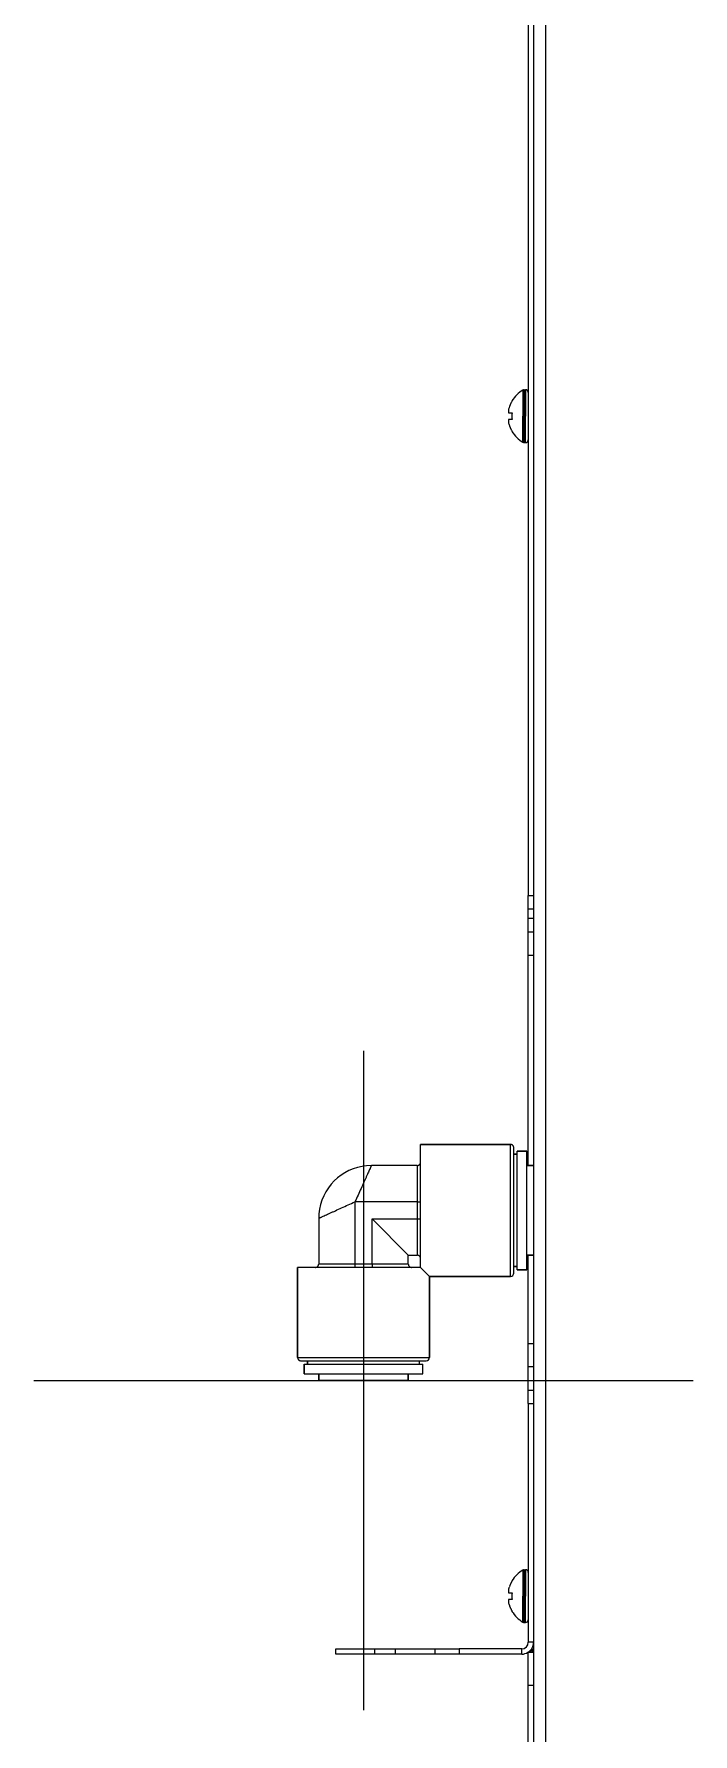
# Model space of a CAD drawing. Header units: millimetres. Extents: x -1584 to 3730, y -1918 to 2655.
# Drawn here: x 1494.4 to 1594.4, y 275.9 to 533.7 of the extents above; entities that cross this region are included whole.
import ezdxf

# ---------------------------------------------------------------- set-up
doc = ezdxf.new("R2010")
doc.units = ezdxf.units.MM
doc.header["$LTSCALE"] = 65.395
doc.layers.get('0').update_dxf_attribs({"linetype": 'CONTINUOUS'})
doc.layers.add('ASSI', color=7, linetype='CONTINUOUS')
doc.layers.add('GEOM', color=7, linetype='CONTINUOUS')

msp = doc.modelspace()

# ---------------------------------------------------------------- linework, layer by layer
at = {"linetype": 'Continuous'}
for p, q in [((1566.95, 478.05), (1566.98, 478.05)), ((1566.43, 476.25), (1566.98, 476.25)), ((1566.98, 475.25), (1566.43, 475.25)), ((1566.98, 473.45), (1566.95, 473.45)), ((1566.73, 365.33), (1553.08, 365.33)), ((1566.73, 345.33), (1566.73, 365.33)), ((1567.23, 363.83), (1567.23, 364.83)), ((1567.23, 346.83), (1567.23, 363.83)), ((1567.73, 363.83), (1567.23, 363.83)), ((1567.23, 363.83), (1567.73, 363.83)), ((1569.23, 364.33), (1567.73, 364.33)), ((1567.73, 363.84), (1567.73, 364.33)), ((1567.73, 364.33), (1569.23, 364.33)), ((1567.73, 363.83), (1567.73, 363.84)), ((1567.73, 346.83), (1567.73, 363.83)), ((1569.23, 362.13), (1569.23, 364.33)), ((1552.58, 362.13), (1545.63, 362.13)), ((1552.58, 362.13), (1552.58, 356.63)), ((1569.23, 348.53), (1569.23, 362.13)), ((1543.13, 356.63), (1543.13, 347.18)), ((1552.58, 356.63), (1543.13, 356.63)), ((1552.58, 356.63), (1553.08, 356.63)), ((1552.58, 356.63), (1552.58, 354.03)), ((1537.63, 354.13), (1537.63, 347.18)), ((1545.73, 354.03), (1551.23, 348.53)), ((1545.73, 354.03), (1552.58, 354.03)), ((1545.73, 347.18), (1545.73, 354.03)), ((1552.58, 354.03), (1552.58, 348.53)), ((1552.58, 354.03), (1553.08, 354.03)), ((1551.23, 347.18), (1551.23, 348.53)), ((1551.23, 348.53), (1552.58, 348.53)), ((1569.23, 346.33), (1569.23, 348.53)), ((1534.43, 346.68), (1534.43, 333.03)), ((1543.13, 347.18), (1537.63, 347.18)), ((1545.73, 347.18), (1543.13, 347.18)), ((1543.13, 347.18), (1543.13, 346.68)), ((1545.73, 347.18), (1545.73, 346.68)), ((1551.23, 347.18), (1545.73, 347.18)), ((1567.23, 345.83), (1567.23, 346.83)), ((1567.73, 346.83), (1567.23, 346.83)), ((1567.23, 346.83), (1567.73, 346.83)), ((1567.73, 346.82), (1567.73, 346.83)), ((1567.73, 346.33), (1567.73, 346.82)), ((1569.23, 346.33), (1567.73, 346.33)), ((1567.73, 346.33), (1569.23, 346.33)), ((1566.73, 345.33), (1554.43, 345.33)), ((1554.43, 345.33), (1554.43, 333.03)), ((1534.43, 333.03), (1554.43, 333.03)), ((1534.93, 332.53), (1535.93, 332.53)), ((1534.93, 332.53), (1535.93, 332.53)), ((1535.93, 332.53), (1535.97, 332.53)), ((1535.93, 332.03), (1535.93, 332.53)), ((1535.93, 332.53), (1552.93, 332.53)), ((1535.93, 332.53), (1535.93, 332.03)), ((1535.97, 332.53), (1552.89, 332.53)), ((1552.89, 332.53), (1552.93, 332.53)), ((1552.93, 332.53), (1553.93, 332.53)), ((1552.93, 332.03), (1552.93, 332.53)), ((1552.93, 332.03), (1552.93, 332.53)), ((1552.93, 332.53), (1553.93, 332.53)), ((1535.43, 332.03), (1535.92, 332.03)), ((1535.43, 330.53), (1535.43, 332.03)), ((1535.43, 332.03), (1535.43, 330.53)), ((1535.43, 330.53), (1537.63, 330.53)), ((1535.92, 332.03), (1535.93, 332.03)), ((1535.93, 332.03), (1552.93, 332.03)), ((1537.63, 330.53), (1551.23, 330.53)), ((1551.23, 330.53), (1553.43, 330.53)), ((1552.93, 332.03), (1552.94, 332.03)), ((1552.94, 332.03), (1553.43, 332.03)), ((1553.43, 330.53), (1553.43, 332.03)), ((1553.43, 330.53), (1553.43, 332.03)), ((1566.95, 299.15), (1566.98, 299.15)), ((1566.43, 297.35), (1566.98, 297.35)), ((1566.98, 296.35), (1566.43, 296.35)), ((1566.98, 294.55), (1566.95, 294.55))]:
    msp.add_line(p, q, dxfattribs=at)
at = {"color": 4}
for p, q in [((1544.43, 379.53), (1544.43, 279.53)), ((1494.43, 329.53), (1594.43, 329.53))]:
    msp.add_line(p, q, dxfattribs=at)
at = {"linetype": 'Continuous'}
for centre, radius, start, end in [((1570.93, 475.6), 4.64, 163.6036, 165.6824), ((1570.96, 475.59), 4.67, 162.6228, 163.6051), ((1570.97, 475.59), 4.68, 161.535, 162.6227), ((1570.99, 475.58), 4.7, 159.4813, 161.5344), ((1571, 475.58), 4.72, 158.9977, 159.4819), ((1571.01, 475.58), 4.72, 157.4524, 158.9975), ((1571.02, 475.57), 4.73, 156.6826, 157.4526), ((1571.02, 475.57), 4.73, 155.4278, 156.6825), ((1571.02, 475.57), 4.74, 154.4598, 155.4278), ((1571.03, 475.57), 4.74, 153.3188, 154.4598), ((1571.03, 475.57), 4.75, 151.9926, 153.3187), ((1571.03, 475.57), 4.75, 151.0316, 151.9926), ((1571.04, 475.56), 4.75, 148.4659, 151.0313), ((1568.4, 476.5), 1.98, 174.8627, 175.7144), ((1568.39, 476.5), 1.97, 175.714, 176.9766), ((1568.38, 476.5), 1.96, 176.9771, 178.0037), ((1568.37, 476.5), 1.95, 178.0037, 179.0738), ((1568.37, 476.5), 1.95, 179.0741, 180.1995), ((1568.37, 476.5), 1.95, 180.1995, 181.1541), ((1568.37, 476.5), 1.95, 181.1545, 182.3767), ((1568.38, 476.5), 1.96, 182.3765, 183.2159), ((1568.39, 476.5), 1.97, 183.2167, 184.6016), ((1568.4, 476.5), 1.98, 184.6009, 185.2558), ((1568.4, 475), 1.98, 174.7442, 175.3991), ((1568.39, 475), 1.97, 175.3984, 176.7833), ((1568.38, 475), 1.96, 176.7841, 177.6235), ((1568.37, 475), 1.96, 177.6234, 178.8455), ((1568.37, 475), 1.95, 178.8459, 179.8005), ((1568.37, 475), 1.95, 179.8006, 180.9258), ((1568.37, 475), 1.95, 180.9261, 181.9964), ((1568.38, 475), 1.96, 181.9964, 183.0228), ((1568.39, 475), 1.97, 183.0233, 184.286), ((1568.4, 475), 1.98, 184.2856, 185.1372), ((1568.42, 476.5), 2.01, 172.7256, 174.8598), ((1568.42, 476.5), 2.01, 185.2585, 187.2741), ((1568.42, 475), 2.01, 172.7259, 174.7415), ((1568.42, 475), 2.01, 185.1401, 187.2744), ((1570.93, 475.9), 4.64, 194.3176, 196.3964), ((1570.96, 475.91), 4.67, 196.3949, 197.3772), ((1570.97, 475.91), 4.68, 197.3773, 198.465), ((1570.99, 475.92), 4.7, 198.4656, 200.5187), ((1571, 475.92), 4.72, 200.5181, 201.0023), ((1570.74, 475.75), 3.79, 172.4013, 179.9911), ((1570.74, 475.75), 3.79, 180.0089, 187.5987), ((1571.01, 475.92), 4.72, 201.0025, 202.5476), ((1571.02, 475.93), 4.73, 202.5474, 203.3174), ((1571.02, 475.93), 4.73, 203.3175, 204.5722), ((1571.02, 475.93), 4.74, 204.5722, 205.5402), ((1571.03, 475.93), 4.74, 205.5402, 206.6812), ((1571.03, 475.93), 4.75, 206.6813, 208.0074), ((1571.03, 475.93), 4.75, 208.0074, 208.9684), ((1571.04, 475.94), 4.75, 208.9687, 211.5341), ((1566.73, 364.83), 0.5, 72, 90), ((1566.73, 364.83), 0.5, 72, 90), ((1566.73, 364.83), 0.5, 66.2198, 72), ((1566.73, 364.83), 0.5, 66.2198, 72), ((1566.73, 364.83), 0.5, 54, 66.2198), ((1566.73, 364.83), 0.5, 54, 66.2198), ((1566.73, 364.83), 0.5, 47.1525, 54), ((1566.73, 364.83), 0.5, 47.1525, 54), ((1566.73, 364.83), 0.5, 36, 47.1525), ((1566.73, 364.83), 0.5, 36, 47.1525), ((1566.73, 364.83), 0.5, 28.7147, 36), ((1566.73, 364.83), 0.5, 28.7147, 36), ((1566.73, 364.83), 0.5, 18, 28.7147), ((1566.73, 364.83), 0.5, 18, 28.7147), ((1566.73, 364.83), 0.5, 0, 18), ((1566.73, 364.83), 0.5, 0, 18), ((1545.63, 354.13), 8, 90, 170), ((1545.63, 354.13), 8, 90, 170), ((1552.58, 362.63), 0.5, 270, 288), ((1552.58, 362.63), 0.5, 270, 288), ((1552.58, 362.63), 0.5, 288, 294.4922), ((1552.58, 362.63), 0.5, 288, 294.4922), ((1552.58, 362.63), 0.5, 294.4922, 306), ((1552.58, 362.63), 0.5, 294.4922, 306), ((1552.58, 362.63), 0.5, 306, 314.1874), ((1552.58, 362.63), 0.5, 306, 314.1874), ((1552.58, 362.63), 0.5, 314.1874, 324), ((1552.58, 362.63), 0.5, 314.1874, 324), ((1552.58, 362.63), 0.5, 324, 333.4938), ((1552.58, 362.63), 0.5, 324, 333.4938), ((1552.58, 362.63), 0.5, 333.4938, 342), ((1552.58, 362.63), 0.5, 333.4938, 342), ((1552.58, 362.63), 0.5, 342, 360), ((1552.58, 362.63), 0.5, 342, 360), ((1545.63, 354.13), 8, 170, 180), ((1545.63, 354.13), 8, 170, 180), ((1552.58, 348.03), 0.5, 72, 90), ((1552.58, 348.03), 0.5, 72, 90), ((1552.58, 348.03), 0.5, 54, 72), ((1552.58, 348.03), 0.5, 54, 72), ((1552.58, 348.03), 0.5, 46.7999, 54), ((1552.58, 348.03), 0.5, 46.8, 54), ((1552.58, 348.03), 0.5, 36, 46.7999), ((1552.58, 348.03), 0.5, 36, 46.8), ((1552.58, 348.03), 0.5, 28.2857, 36), ((1552.58, 348.03), 0.5, 28.2857, 36), ((1552.58, 348.03), 0.5, 18, 28.2857), ((1552.58, 348.03), 0.5, 18, 28.2857), ((1552.58, 348.03), 0.5, 0, 18), ((1552.58, 348.03), 0.5, 0, 18), ((1537.13, 347.18), 0.5, 270, 288), ((1537.13, 347.18), 0.5, 270, 288), ((1537.13, 347.18), 0.5, 288, 298.2857), ((1537.13, 347.18), 0.5, 288, 298.2857), ((1537.13, 347.18), 0.5, 298.2857, 306), ((1537.13, 347.18), 0.5, 298.2857, 306), ((1537.13, 347.18), 0.5, 306, 316.8), ((1537.13, 347.18), 0.5, 306, 316.8), ((1537.13, 347.18), 0.5, 316.8, 324), ((1537.13, 347.18), 0.5, 316.8, 324), ((1537.13, 347.18), 0.5, 324, 342), ((1537.13, 347.18), 0.5, 324, 342), ((1537.13, 347.18), 0.5, 342, 360), ((1537.13, 347.18), 0.5, 342, 360), ((1551.73, 347.18), 0.5, 180, 198), ((1551.73, 347.18), 0.5, 180, 198), ((1551.73, 347.18), 0.5, 198, 204.4921), ((1551.73, 347.18), 0.5, 198, 204.4921), ((1551.73, 347.18), 0.5, 204.4921, 216), ((1551.73, 347.18), 0.5, 204.4921, 216), ((1551.73, 347.18), 0.5, 216, 224.1874), ((1551.73, 347.18), 0.5, 216, 224.1874), ((1551.73, 347.18), 0.5, 224.1874, 234), ((1551.73, 347.18), 0.5, 224.1874, 234), ((1551.73, 347.18), 0.5, 234, 243.4939), ((1551.73, 347.18), 0.5, 234, 243.4938), ((1551.73, 347.18), 0.5, 243.4939, 252), ((1551.73, 347.18), 0.5, 243.4938, 252), ((1551.73, 347.18), 0.5, 252, 270), ((1551.73, 347.18), 0.5, 252, 270), ((1566.73, 345.83), 0.5, 270, 360), ((1566.73, 345.83), 0.5, 270, 360), ((1534.93, 333.03), 0.5, 180, 198), ((1534.93, 333.03), 0.5, 180, 198), ((1534.93, 333.03), 0.5, 198, 203.7432), ((1534.93, 333.03), 0.5, 198, 203.7432), ((1534.93, 333.03), 0.5, 203.7432, 216), ((1534.93, 333.03), 0.5, 203.7432, 216), ((1534.93, 333.03), 0.5, 216, 222.7929), ((1534.93, 333.03), 0.5, 216, 222.7929), ((1534.93, 333.03), 0.5, 222.7929, 234), ((1534.93, 333.03), 0.5, 222.7929, 234), ((1534.93, 333.03), 0.5, 234, 241.2256), ((1534.93, 333.03), 0.5, 234, 241.2256), ((1534.93, 333.03), 0.5, 241.2256, 252), ((1534.93, 333.03), 0.5, 241.2256, 252), ((1534.93, 333.03), 0.5, 252, 270), ((1534.93, 333.03), 0.5, 252, 270), ((1553.93, 333.03), 0.5, 270, 360), ((1571.04, 296.66), 4.75, 148.4659, 151.0313), ((1568.4, 297.6), 1.98, 174.8627, 175.7144), ((1568.39, 297.6), 1.97, 175.714, 176.9766), ((1568.38, 297.6), 1.96, 176.9771, 178.0037), ((1568.37, 297.6), 1.95, 178.0037, 179.0738), ((1568.37, 297.6), 1.95, 179.0741, 180.1995), ((1568.37, 297.6), 1.95, 180.1995, 181.1541), ((1568.37, 297.6), 1.95, 181.1545, 182.3767), ((1568.38, 297.6), 1.96, 182.3765, 183.2159), ((1568.39, 297.6), 1.97, 183.2167, 184.6016), ((1568.4, 297.6), 1.98, 184.6009, 185.2558), ((1570.93, 296.7), 4.64, 163.6036, 165.6824), ((1568.42, 297.6), 2.01, 172.7256, 174.8598), ((1568.42, 297.6), 2.01, 185.2585, 187.2741), ((1570.96, 296.69), 4.67, 162.6228, 163.6051), ((1570.97, 296.69), 4.68, 161.535, 162.6227), ((1570.99, 296.68), 4.7, 159.4813, 161.5344), ((1571, 296.68), 4.72, 158.9977, 159.4819), ((1571.01, 296.68), 4.72, 157.4524, 158.9975), ((1571.02, 296.67), 4.73, 156.6826, 157.4526), ((1571.02, 296.67), 4.73, 155.4278, 156.6825), ((1571.02, 296.67), 4.74, 154.4598, 155.4278), ((1571.03, 296.67), 4.74, 153.3188, 154.4598), ((1571.03, 296.67), 4.75, 151.9926, 153.3187), ((1571.03, 296.67), 4.75, 151.0316, 151.9926), ((1570.74, 296.85), 3.79, 172.4013, 179.9911), ((1570.74, 296.85), 3.79, 180.0089, 187.5987), ((1568.4, 296.1), 1.98, 174.7442, 175.3991), ((1568.39, 296.1), 1.97, 175.3984, 176.7833), ((1568.38, 296.1), 1.96, 176.7841, 177.6235), ((1568.37, 296.1), 1.96, 177.6234, 178.8455), ((1568.37, 296.1), 1.95, 178.8459, 179.8005), ((1568.37, 296.1), 1.95, 179.8006, 180.9258), ((1568.37, 296.1), 1.95, 180.9261, 181.9964), ((1568.38, 296.1), 1.96, 181.9964, 183.0228), ((1568.39, 296.1), 1.97, 183.0233, 184.286), ((1568.4, 296.1), 1.98, 184.2856, 185.1372), ((1568.42, 296.1), 2.01, 172.7259, 174.7415), ((1568.42, 296.1), 2.01, 185.1401, 187.2744), ((1570.93, 297), 4.64, 194.3176, 196.3964), ((1570.96, 297.01), 4.67, 196.3949, 197.3772), ((1570.97, 297.01), 4.68, 197.3773, 198.465), ((1570.99, 297.02), 4.7, 198.4656, 200.5187), ((1571, 297.02), 4.72, 200.5181, 201.0023), ((1571.01, 297.02), 4.72, 201.0025, 202.5476), ((1571.02, 297.03), 4.73, 202.5474, 203.3174), ((1571.02, 297.03), 4.73, 203.3175, 204.5722), ((1571.02, 297.03), 4.74, 204.5722, 205.5402), ((1571.03, 297.03), 4.74, 205.5402, 206.6812), ((1571.03, 297.03), 4.75, 206.6813, 208.0074), ((1571.03, 297.03), 4.75, 208.0074, 208.9684), ((1571.04, 297.04), 4.75, 208.9687, 211.5341)]:
    msp.add_arc(centre, radius, start, end, dxfattribs=at)
for points, knots in [([(1545.63, 362.13), (1545.63, 362.13), (1545.63, 362.13), (1545.63, 362.12), (1545.62, 362.11), (1545.61, 362.09), (1545.6, 362.06), (1545.57, 362.01), (1545.55, 361.94), (1545.51, 361.87), (1545.47, 361.77), (1545.4, 361.63), (1545.3, 361.41), (1545.17, 361.12), (1545.02, 360.79), (1544.85, 360.42), (1544.67, 360.01), (1544.4, 359.42), (1544.04, 358.63), (1543.6, 357.64), (1543.28, 356.98), (1543.13, 356.63)], [0, 0, 0, 0, 0.000334, 0.001332, 0.00299, 0.005306, 0.011907, 0.021114, 0.032879, 0.047141, 0.063836, 0.082893, 0.12776, 0.181047, 0.241957, 0.309667, 0.383344, 0.462171, 0.63209, 0.813275, 1, 1, 1, 1]), ([(1537.63, 354.13), (1537.63, 354.13), (1537.63, 354.13), (1537.64, 354.13), (1537.65, 354.14), (1537.67, 354.15), (1537.7, 354.16), (1537.75, 354.18), (1537.82, 354.21), (1537.89, 354.25), (1537.99, 354.29), (1538.13, 354.36), (1538.35, 354.45), (1538.64, 354.59), (1538.97, 354.74), (1539.34, 354.91), (1539.75, 355.09), (1540.34, 355.36), (1541.13, 355.72), (1542.11, 356.16), (1542.78, 356.48), (1543.13, 356.63)], [0, 0, 0, 0, 0.000346, 0.001349, 0.003009, 0.005324, 0.011912, 0.0211, 0.032842, 0.047081, 0.063755, 0.082795, 0.127653, 0.180966, 0.241907, 0.309634, 0.38332, 0.462152, 0.632079, 0.81327, 1, 1, 1, 1])]:
    msp.add_open_spline(points, degree=3, knots=knots, dxfattribs=at)
at = {"layer": 'ASSI', "linetype": 'Continuous'}
for p, q in [((1568.63, 479.7), (1568.63, 475.75)), ((1568.83, 479.75), (1569.03, 479.75)), ((1568.83, 479.75), (1568.83, 475.75)), ((1569.03, 479.75), (1569.03, 475.75)), ((1568.63, 471.8), (1568.63, 475.75)), ((1568.83, 471.75), (1568.83, 475.75)), ((1569.03, 471.75), (1569.03, 475.75)), ((1568.83, 471.75), (1569.03, 471.75)), ((1553.08, 362.63), (1553.08, 365.33)), ((1553.08, 365.33), (1566.73, 365.33)), ((1553.08, 356.63), (1553.08, 362.63)), ((1569.23, 362.13), (1570.23, 362.13)), ((1570.23, 362.13), (1569.23, 362.13)), ((1553.08, 354.03), (1553.08, 356.63)), ((1553.08, 348.03), (1553.08, 354.03)), ((1553.08, 346.68), (1553.08, 348.03)), ((1569.23, 348.53), (1570.23, 348.53)), ((1570.23, 348.53), (1569.23, 348.53)), ((1534.43, 333.03), (1534.43, 346.68)), ((1537.13, 346.68), (1534.43, 346.68)), ((1543.13, 346.68), (1537.13, 346.68)), ((1545.73, 346.68), (1543.13, 346.68)), ((1551.73, 346.68), (1545.73, 346.68)), ((1553.08, 346.68), (1551.73, 346.68)), ((1554.43, 345.33), (1553.08, 346.68)), ((1554.43, 333.03), (1554.43, 345.33)), ((1554.43, 345.33), (1566.73, 345.33)), ((1537.63, 329.53), (1537.63, 330.53)), ((1537.63, 330.53), (1537.63, 329.53)), ((1551.23, 329.53), (1551.23, 330.53)), ((1551.23, 330.53), (1551.23, 329.53)), ((1539.43, 329.53), (1537.63, 329.53)), ((1549.43, 329.53), (1539.43, 329.53)), ((1551.23, 329.53), (1549.43, 329.53)), ((1568.63, 300.8), (1568.63, 296.85)), ((1568.83, 300.85), (1569.03, 300.85)), ((1568.83, 300.85), (1568.83, 296.85)), ((1569.03, 300.85), (1569.03, 296.85)), ((1568.63, 292.9), (1568.63, 296.85)), ((1568.83, 292.85), (1568.83, 296.85)), ((1569.03, 292.85), (1569.03, 296.85)), ((1568.83, 292.85), (1569.03, 292.85))]:
    msp.add_line(p, q, dxfattribs=at)
for centre, radius, start, end in [((1571.05, 475.55), 4.8, 120.3012, 148.4026), ((1568.83, 479.35), 0.4, 90, 120.3012), ((1569.03, 479.35), 0.4, 0, 90), ((1571.05, 475.55), 4.8, 148.4026, 148.5421), ((1571.05, 475.95), 4.8, 211.4579, 211.5974), ((1571.05, 475.95), 4.8, 211.5974, 239.6988), ((1568.83, 472.15), 0.4, 239.6988, 270), ((1569.03, 472.15), 0.4, 270, 360), ((1571.05, 296.65), 4.8, 120.3012, 148.4026), ((1571.05, 296.65), 4.8, 148.4026, 148.5421), ((1568.83, 300.45), 0.4, 90, 120.3012), ((1569.03, 300.45), 0.4, 0, 90), ((1571.05, 297.05), 4.8, 211.4579, 211.5974), ((1571.05, 297.05), 4.8, 211.5974, 239.6988), ((1568.83, 293.25), 0.4, 239.6988, 270), ((1569.03, 293.25), 0.4, 270, 360)]:
    msp.add_arc(centre, radius, start, end, dxfattribs=at)
at = {"layer": 'GEOM', "linetype": 'Continuous'}
for p, q in [((1570.23, 982.35), (1570.23, -137.15)), ((1572.03, 970.4), (1572.03, -137.15)), ((1569.43, 966.05), (1569.43, 403.05)), ((1569.43, 401.05), (1569.43, 403.05)), ((1569.43, 403.05), (1570.23, 403.05)), ((1569.43, 401.05), (1570.23, 401.05)), ((1569.43, 399.59), (1569.43, 401.05)), ((1569.43, 397.51), (1569.43, 399.59)), ((1570.23, 399.59), (1569.43, 399.59)), ((1569.43, 393.98), (1569.43, 397.51)), ((1570.23, 397.51), (1569.43, 397.51)), ((1569.43, 362.13), (1569.43, 393.98)), ((1570.23, 393.98), (1569.43, 393.98)), ((1569.43, 335.12), (1569.43, 348.53)), ((1569.43, 331.59), (1569.43, 335.12)), ((1570.23, 335.12), (1569.43, 335.12)), ((1569.43, 329.51), (1569.43, 331.59)), ((1570.23, 331.59), (1569.43, 331.59)), ((1569.43, 328.05), (1569.43, 329.51)), ((1570.23, 329.51), (1569.43, 329.51)), ((1569.43, 328.05), (1570.23, 328.05)), ((1569.43, 328.05), (1570.23, 328.05)), ((1569.43, 326.05), (1569.43, 328.05)), ((1569.43, 326.05), (1569.43, 289.85)), ((1569.43, 326.05), (1570.23, 326.05)), ((1540.23, 288.85), (1546.16, 288.85)), ((1540.23, 288.05), (1540.23, 288.85)), ((1540.23, 288.05), (1540.23, 288.85)), ((1546.16, 288.85), (1549.3, 288.85)), ((1546.16, 288.05), (1546.16, 288.85)), ((1549.3, 288.85), (1555.23, 288.85)), ((1549.3, 288.05), (1549.3, 288.85)), ((1555.23, 288.85), (1555.23, 288.05)), ((1555.23, 288.85), (1558.94, 288.85)), ((1568.43, 288.85), (1558.94, 288.85)), ((1558.94, 288.85), (1558.94, 288.05)), ((1568.43, 288.05), (1568.43, 288.85)), ((1570.23, 289.85), (1569.43, 289.85)), ((1546.16, 288.05), (1540.23, 288.05)), ((1549.3, 288.05), (1546.16, 288.05)), ((1555.23, 288.05), (1549.3, 288.05)), ((1558.94, 288.05), (1555.23, 288.05)), ((1568.43, 288.05), (1558.94, 288.05)), ((1569.43, 288.35), (1570.23, 288.35)), ((1569.43, 283.35), (1569.43, 288.35)), ((1569.43, 288.35), (1570.23, 288.35)), ((1570.23, 288.35), (1569.96, 288.62)), ((1569.43, 93.85), (1569.43, 283.35)), ((1569.43, 283.35), (1570.23, 283.35))]:
    msp.add_line(p, q, dxfattribs=at)
for centre, radius, start, end in [((1568.43, 289.85), 1, 270, 360), ((1568.43, 289.85), 1.8, 303.6861, 360), ((1571.23, 287.35), 1.8, 123.7945, 135), ((1568.43, 289.85), 1.8, 270, 302.139), ((1568.43, 289.85), 1.8, 302.139, 303.6861), ((1571.23, 287.35), 1.8, 135, 146.2055)]:
    msp.add_arc(centre, radius, start, end, dxfattribs=at)

doc.saveas('drawing.dxf')
